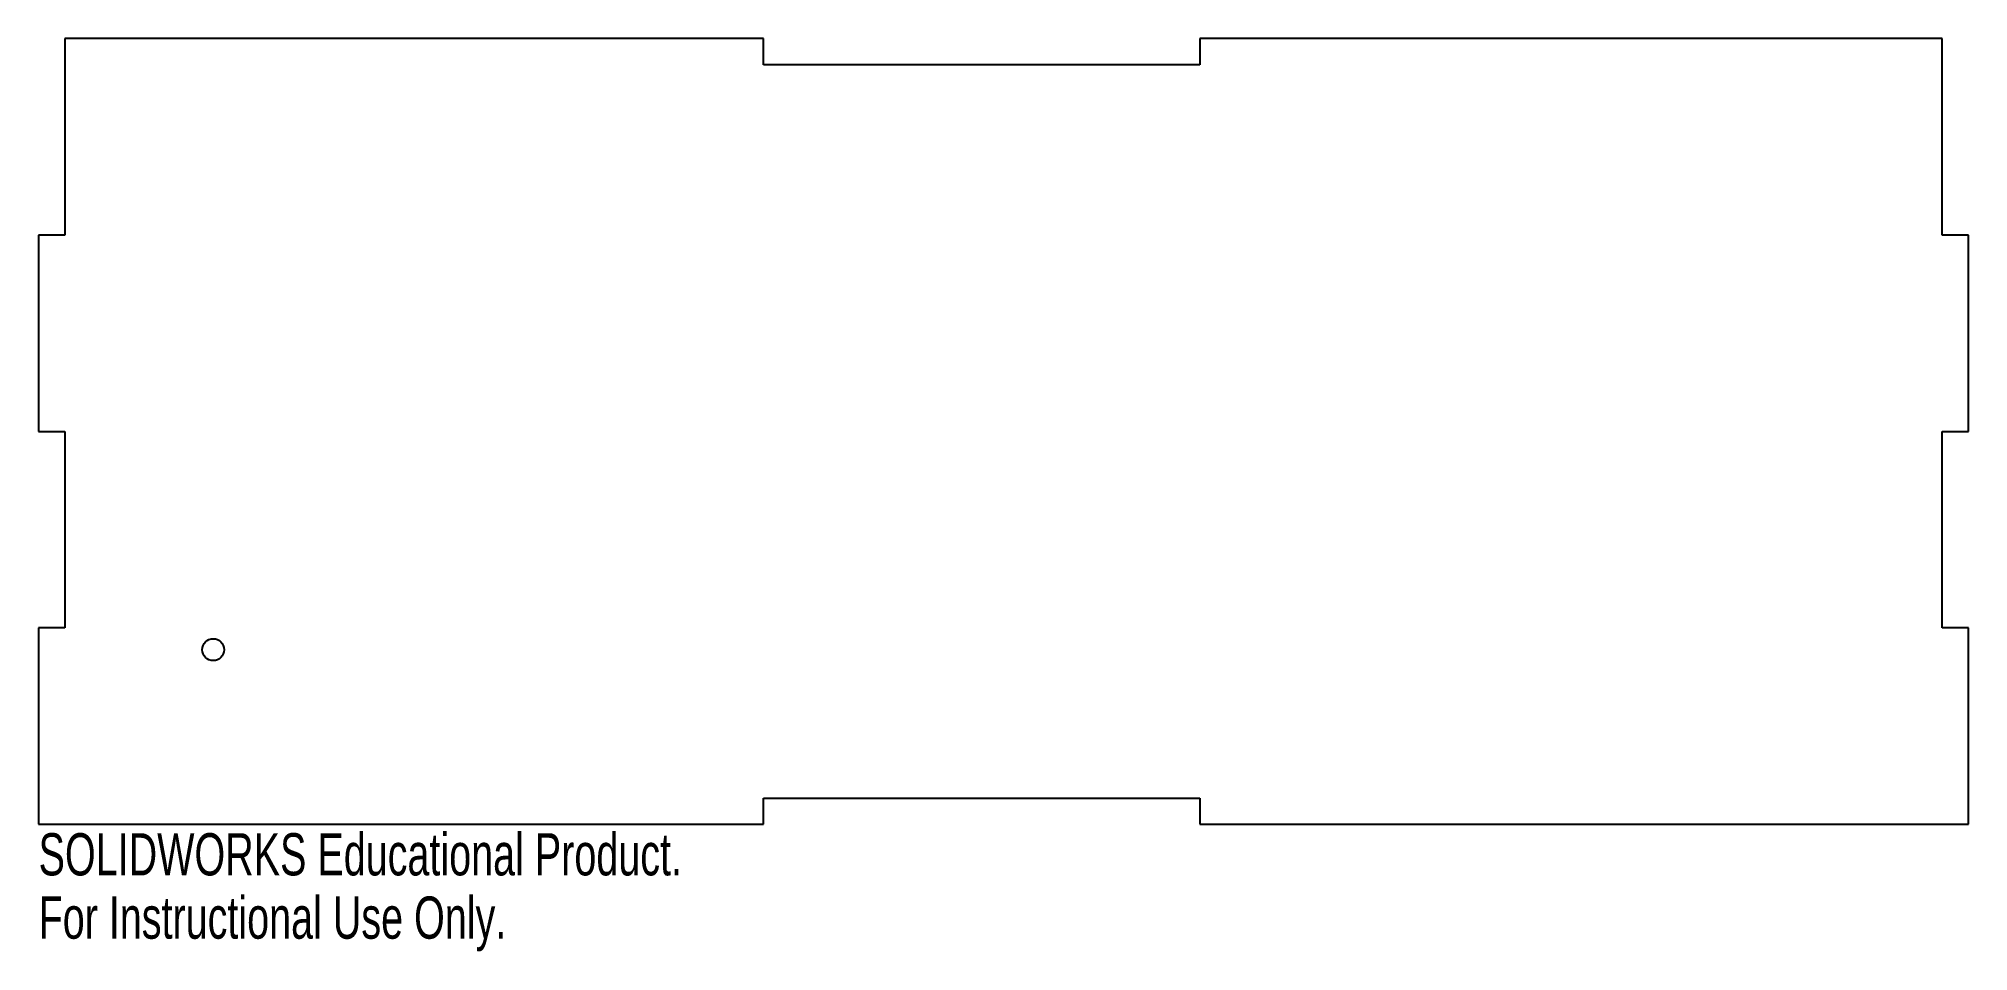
# Model space of a CAD drawing. Header units: millimetres. Extents: x -5 to 216, y -58 to 47.
import ezdxf

# ---------------------------------------------------------------- set-up
doc = ezdxf.new("R2010")
doc.units = ezdxf.units.MM
doc.styles.add('SLDTEXTSTYLE0', font='TXT', dxfattribs={"width": 0.7})

msp = doc.modelspace()

# ---------------------------------------------------------------- linework, layer by layer
at = {"color": 7, "linetype": 'Continuous', "lineweight": 25}
for p, q in [((78, 47), (-2, 47)), ((-2, 47), (-2, 24.5)), ((78, 44), (78, 47)), ((213, 47), (128, 47)), ((128, 47), (128, 44)), ((213, 24.5), (213, 47)), ((128, 44), (78, 44)), ((-2, 24.5), (-5, 24.5)), ((-5, 24.5), (-5, 2)), ((216, 24.5), (213, 24.5)), ((216, 2), (216, 24.5)), ((-5, 2), (-2, 2)), ((-2, 2), (-2, -20.5)), ((213, -20.5), (213, 2)), ((213, 2), (216, 2)), ((-2, -20.5), (-5, -20.5)), ((-5, -20.5), (-5, -43)), ((216, -20.5), (213, -20.5)), ((216, -43), (216, -20.5)), ((78, -43), (78, -40)), ((78, -40), (128, -40)), ((128, -40), (128, -43)), ((-5, -43), (78, -43)), ((128, -43), (216, -43))]:
    msp.add_line(p, q, dxfattribs=at)
msp.add_circle((15, -23), 1.25, dxfattribs=at)

# ---------------------------------------------------------------- texts
at = {"color": 7, "linetype": 'Continuous', "char_height": 4.8336, "attachment_point": 1, "style": 'SLDTEXTSTYLE0'}
for s, insert in [('SOLIDWORKS Educational Product.', (-5, -44.02)), ('For Instructional Use Only.', (-5, -51.27))]:
    msp.add_mtext(s, dxfattribs=dict(at, insert=insert))

doc.saveas('drawing.dxf')
